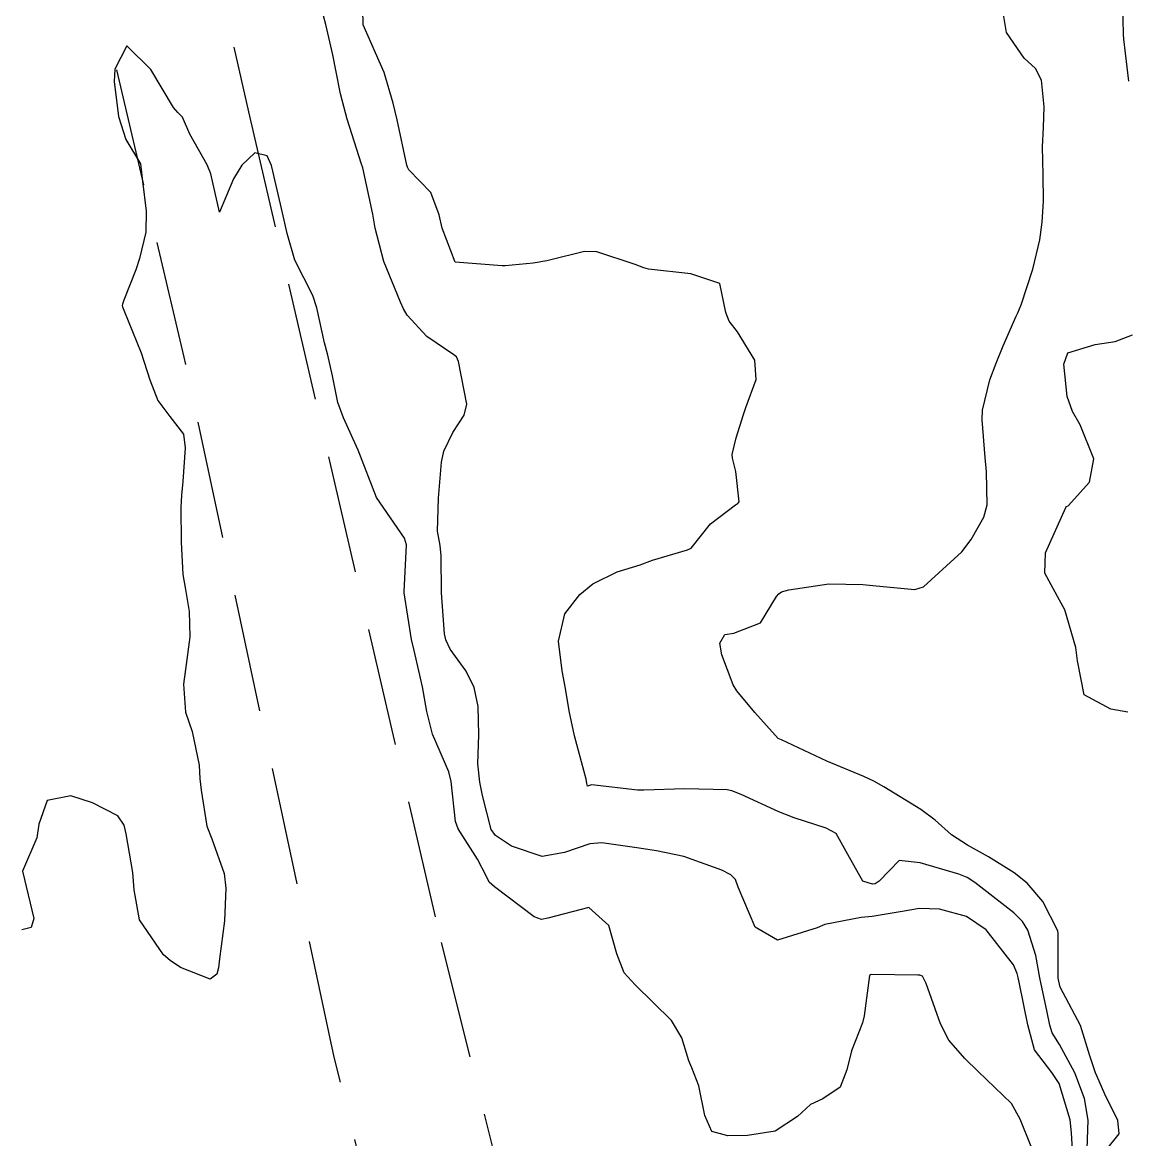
# Model space of a CAD drawing. Header units: metres. Extents: x 298520 to 308411, y 7433745 to 7450750.
# Drawn here: x 304794.97 to 304841.75, y 7439058.11 to 7439105.42 of the extents above; entities that cross this region are included whole.
import ezdxf

# ---------------------------------------------------------------- set-up
doc = ezdxf.new("R2010")
doc.units = ezdxf.units.M
doc.header["$LTSCALE"] = 10
doc.linetypes.add('DASHED', pattern=[0.75, 0.5, -0.25])
for name, color, linetype in [('Curvas de Nivel 1m', 11, 'Continuous'), ('Curvas de Nivel 5m', 15, 'Continuous'), ('Vias Secundárias', 230, 'DASHED')]:
    doc.layers.add(name, color=color, linetype=linetype)

msp = doc.modelspace()

# ---------------------------------------------------------------- linework, layer by layer
at = {"layer": 'Curvas de Nivel 1m', "flags": 128}
for points, elevation in [([(304840.078, 7439057.71), (304840.116, 7439058.937), (304839.962, 7439059.854), (304839.559, 7439060.943), (304838.905, 7439062.134), (304838.59, 7439062.635), (304838.49, 7439062.956), (304838.377, 7439063.502), (304838.064, 7439064.963), (304837.898, 7439065.911), (304837.56, 7439066.971), (304837.338, 7439067.346), (304836.97, 7439067.717), (304835.323, 7439068.997), (304834.986, 7439069.214), (304834.645, 7439069.348), (304832.995, 7439069.824), (304832.109, 7439069.926), (304831.265, 7439069.047), (304831.093, 7439068.938), (304830.982, 7439068.928), (304830.578, 7439069.054), (304830.007, 7439070.051), (304829.442, 7439071.066), (304829.015, 7439071.301), (304827.667, 7439071.737), (304827.022, 7439071.995), (304825.425, 7439072.72), (304825.03, 7439072.878), (304824.83, 7439072.922), (304823.031, 7439072.965), (304821.293, 7439072.905), (304821.03, 7439072.908), (304819.09, 7439073.132), (304819.032, 7439073.118), (304818.918, 7439073.078), (304818.879, 7439073.192), (304818.858, 7439073.37), (304818.358, 7439075.201), (304818.136, 7439076.266), (304817.984, 7439077.206), (304817.839, 7439077.958), (304817.69, 7439079.211), (304817.948, 7439080.38), (304818.587, 7439081.198), (304819.137, 7439081.639), (304820.172, 7439082.15), (304821.146, 7439082.449), (304821.668, 7439082.644), (304823.152, 7439083.09), (304823.3, 7439083.148), (304824.121, 7439084.183), (304825.181, 7439084.986), (304825.263, 7439085.038), (304825.329, 7439085.119), (304825.196, 7439086.395), (304825.051, 7439086.972), (304825.038, 7439087.122), (304825.21, 7439087.827), (304825.516, 7439088.82), (304825.622, 7439089.116), (304826.054, 7439090.299), (304825.999, 7439091.113), (304825.265, 7439092.319), (304824.905, 7439092.761), (304824.769, 7439093.128), (304824.52, 7439094.367), (304823.289, 7439094.765), (304821.496, 7439094.963), (304821.291, 7439095.027), (304820.935, 7439095.174), (304819.301, 7439095.701), (304818.785, 7439095.713), (304817.295, 7439095.344), (304817.196, 7439095.319), (304816.615, 7439095.227), (304815.431, 7439095.109), (304815.301, 7439095.112), (304813.303, 7439095.26), (304812.756, 7439096.707), (304812.63, 7439097.27), (304812.279, 7439098.222), (304811.342, 7439099.179), (304811.285, 7439099.291), (304811.259, 7439099.376), (304810.847, 7439101.295), (304810.677, 7439102), (304810.298, 7439103.301), (304809.413, 7439105.31), (304809.371, 7439107.311)], 718), ([(304839.499, 7439056.943), (304839.411, 7439058.391), (304839.355, 7439058.945), (304838.886, 7439060.49), (304838.58, 7439060.955), (304837.85, 7439061.914), (304837.559, 7439062.97), (304837.207, 7439064.708), (304837.152, 7439064.977), (304837.116, 7439065.149), (304836.948, 7439065.515), (304835.796, 7439066.992), (304834.969, 7439067.563), (304833.82, 7439067.866), (304832.972, 7439067.892), (304832.244, 7439067.763), (304830.968, 7439067.557), (304830.508, 7439067.515), (304828.964, 7439067.211), (304828.633, 7439067.075), (304826.958, 7439066.56), (304826.01, 7439067.11), (304825.299, 7439068.797), (304825.178, 7439069.118), (304824.986, 7439069.325), (304824.599, 7439069.515), (304822.997, 7439070.103), (304821.828, 7439070.334), (304821.002, 7439070.465), (304819.514, 7439070.676), (304819.005, 7439070.633), (304817.942, 7439070.262), (304816.996, 7439070.102), (304815.695, 7439070.541), (304815.009, 7439070.981), (304814.833, 7439071.243), (304814.463, 7439072.685), (304814.356, 7439073.25), (304814.273, 7439074.023), (304814.308, 7439075.251), (304814.276, 7439076.453), (304814.108, 7439077.255), (304813.778, 7439077.948), (304813.099, 7439078.874), (304812.907, 7439079.272), (304812.853, 7439079.526), (304812.73, 7439081.266), (304812.716, 7439082.834), (304812.665, 7439083.267), (304812.558, 7439083.873), (304812.606, 7439085.269), (304812.732, 7439086.8), (304812.825, 7439087.266), (304813.211, 7439088.054), (304813.688, 7439088.786), (304813.801, 7439089.254), (304813.453, 7439091.055), (304813.364, 7439091.259), (304813.254, 7439091.348), (304812.102, 7439092.118), (304811.27, 7439093.023), (304811.121, 7439093.292), (304810.992, 7439093.578), (304810.29, 7439095.3), (304809.919, 7439096.702), (304809.815, 7439097.305), (304809.397, 7439099.255), (304809.381, 7439099.31), (304809.344, 7439099.414), (304808.731, 7439101.32), (304808.449, 7439102.39), (304808.264, 7439103.327), (304808.124, 7439104.053), (304807.832, 7439105.334), (304807.435, 7439106.815)], 717), ([(304840.85, 7439057.637), (304841.424, 7439058.357), (304841.375, 7439058.925), (304840.878, 7439059.903), (304840.426, 7439060.935), (304840.186, 7439061.651), (304839.79, 7439062.941), (304838.937, 7439064.568), (304838.853, 7439064.951), (304838.853, 7439066.843), (304838.838, 7439066.952), (304838.199, 7439068.186), (304837.529, 7439068.972), (304836.989, 7439069.407), (304835.902, 7439070.088), (304835.007, 7439070.583), (304834.329, 7439071.01), (304833.634, 7439071.636), (304833.023, 7439072.084), (304831.456, 7439073.046), (304831.036, 7439073.288), (304830.613, 7439073.481), (304829.049, 7439074.138), (304827.123, 7439075.039), (304827.062, 7439075.062), (304826.993, 7439075.101), (304825.995, 7439076.19), (304825.233, 7439077.119), (304825.085, 7439077.368), (304824.607, 7439078.636), (304824.51, 7439079.129), (304824.729, 7439079.505), (304825.109, 7439079.557), (304826.232, 7439079.993), (304826.92, 7439081.102), (304827.014, 7439081.222), (304827.135, 7439081.301), (304827.435, 7439081.394), (304829.139, 7439081.645), (304830.58, 7439081.614), (304831.138, 7439081.558), (304832.771, 7439081.399), (304833.138, 7439081.523), (304834.766, 7439083.006), (304835.158, 7439083.521), (304835.692, 7439084.471), (304835.844, 7439084.993), (304835.804, 7439086.384), (304835.751, 7439086.995), (304835.63, 7439088.585), (304835.638, 7439088.996), (304835.954, 7439090.282), (304836.226, 7439090.99), (304836.518, 7439091.73), (304837.074, 7439092.982), (304837.137, 7439093.119), (304837.278, 7439093.466), (304837.779, 7439094.973), (304838.07, 7439096.21), (304838.17, 7439096.967), (304838.221, 7439097.856), (304838.208, 7439098.967), (304838.18, 7439100.148), (304838.226, 7439100.967), (304838.255, 7439101.841), (304838.138, 7439102.969), (304837.893, 7439103.468), (304837.402, 7439103.899), (304836.657, 7439104.988), (304836.497, 7439105.919)], 719), ([(304837.703, 7439057.819), (304837.233, 7439058.974), (304836.873, 7439059.644), (304835.461, 7439060.994), (304834.898, 7439061.541), (304834.222, 7439062.326), (304833.862, 7439063.016), (304833.25, 7439064.713), (304833.102, 7439065.028), (304832.984, 7439065.07), (304832.943, 7439065.07), (304832.904, 7439065.07), (304830.943, 7439065.097), (304830.902, 7439065.092), (304830.856, 7439065.051), (304830.627, 7439063.343), (304830.552, 7439063.054), (304830.096, 7439061.863), (304829.895, 7439061.06), (304829.615, 7439060.329), (304828.874, 7439059.831), (304828.355, 7439059.594), (304827.799, 7439059.086), (304826.857, 7439058.47), (304825.687, 7439058.28), (304824.854, 7439058.263), (304824.172, 7439058.446), (304823.882, 7439059.135), (304823.633, 7439060.387), (304823.337, 7439061.143), (304823.198, 7439061.448), (304822.906, 7439062.413), (304822.473, 7439063.154), (304820.935, 7439064.657), (304820.464, 7439065.175), (304820.151, 7439065.978), (304819.811, 7439067.182), (304818.97, 7439067.932), (304817.23, 7439067.481), (304816.965, 7439067.425), (304816.649, 7439067.54), (304814.979, 7439068.813), (304814.749, 7439069.012), (304814.634, 7439069.245), (304814.257, 7439069.988), (304813.434, 7439071.264), (304813.324, 7439071.573), (304813.141, 7439073.268), (304813.039, 7439073.68), (304812.35, 7439075.277), (304812.113, 7439076.239), (304811.925, 7439077.282), (304811.564, 7439078.82), (304811.459, 7439079.286), (304811.153, 7439081.27), (304811.151, 7439081.29), (304811.152, 7439081.308), (304811.242, 7439083.289), (304811.157, 7439083.575), (304809.981, 7439085.302), (304809.203, 7439087.31), (304808.571, 7439088.675), (304808.341, 7439089.323), (304808.108, 7439090.458), (304807.91, 7439091.33), (304807.775, 7439091.849), (304807.45, 7439093.337), (304807.281, 7439093.848), (304806.516, 7439095.348), (304806.189, 7439096.477), (304805.987, 7439097.353), (304805.585, 7439099.113), (304805.531, 7439099.358), (304805.349, 7439099.767), (304804.817, 7439099.899), (304804.272, 7439099.371), (304803.92, 7439098.791), (304803.323, 7439097.38), (304802.963, 7439099.01), (304802.8, 7439099.388), (304802.068, 7439100.693), (304801.754, 7439101.404), (304801.566, 7439101.598), (304801.377, 7439101.81), (304800.419, 7439103.42), (304799.403, 7439104.431), (304798.891, 7439103.438), (304798.868, 7439102.918), (304799.044, 7439101.435), (304799.358, 7439100.465), (304799.977, 7439099.424), (304800.065, 7439098.693), (304800.217, 7439097.421), (304800.203, 7439096.532), (304799.93, 7439095.424), (304799.783, 7439094.938), (304799.276, 7439093.656), (304799.213, 7439093.492), (304799.201, 7439093.431), (304799.212, 7439093.37), (304799.271, 7439093.235), (304800.001, 7439091.423), (304800.369, 7439090.286), (304800.718, 7439089.415), (304801.216, 7439088.734), (304801.796, 7439087.989), (304801.873, 7439087.4), (304801.768, 7439085.98), (304801.722, 7439085.402), (304801.694, 7439084.883), (304801.701, 7439083.402), (304801.776, 7439082.038), (304801.883, 7439081.399), (304802.045, 7439080.47), (304802.063, 7439079.396), (304801.916, 7439078.223), (304801.806, 7439077.399), (304801.889, 7439076.216), (304802.174, 7439075.393), (304802.46, 7439073.971), (304802.499, 7439073.388), (304802.55, 7439072.909), (304802.792, 7439071.383), (304803.005, 7439070.839), (304803.527, 7439069.375), (304803.588, 7439068.763), (304803.533, 7439067.374), (304803.332, 7439065.77), (304803.281, 7439065.385), (304803.208, 7439065.117), (304802.936, 7439064.904), (304801.678, 7439065.403), (304801.232, 7439065.692), (304800.948, 7439065.936), (304799.93, 7439067.42), (304799.716, 7439068.682), (304799.653, 7439069.423), (304799.373, 7439071.061), (304799.285, 7439071.427), (304799.017, 7439071.82), (304797.949, 7439072.372), (304797.025, 7439072.661), (304796.024, 7439072.469), (304795.68, 7439071.473), (304795.589, 7439070.89), (304794.983, 7439069.48), (304795.462, 7439067.475), (304795.343, 7439067.092), (304794.958, 7439066.987)], 716)]:
    msp.add_lwpolyline(points, dxfattribs=dict(at, elevation=elevation))
at = {"layer": 'Curvas de Nivel 5m', "elevation": 720, "flags": 128}
for points in [[(304841.839, 7439102.926), (304841.632, 7439104.707), (304841.62, 7439104.928), (304841.565, 7439106.805)], [(304841.794, 7439076.205), (304841.077, 7439076.33), (304839.942, 7439076.941), (304839.662, 7439078.379), (304839.597, 7439078.945), (304839.127, 7439080.541), (304838.907, 7439080.953), (304838.279, 7439082.098), (304838.313, 7439082.963), (304839.172, 7439084.874), (304839.205, 7439084.918), (304839.265, 7439084.949), (304840.173, 7439085.955), (304840.351, 7439086.939), (304839.778, 7439088.384), (304839.454, 7439088.948), (304839.232, 7439089.574), (304839.085, 7439090.953), (304839.258, 7439091.429), (304840.416, 7439091.784), (304841.263, 7439091.912), (304841.995, 7439092.194)]]:
    msp.add_lwpolyline(points, dxfattribs=at)
at = {"layer": 'Vias Secundárias'}
for points in [[(304770.667, 7439247.553), (304776.521, 7439228.827), (304782.872, 7439203.001), (304791.845, 7439164.182), (304797.289, 7439133.628), (304804.551, 7439101.634), (304812.715, 7439066.458), (304820.379, 7439035.884, 0.038134), (304825.822, 7439019.558, 0.051572), (304841.466, 7438990.998, -0.05251), (304852.87, 7438970.086, -0.060927)], [(304848.904, 7438963.208, 0.006078), (304841.187, 7438981.813, 0.024282), (304838.581, 7438987.154), (304829.948, 7439000.13), (304821.169, 7439017.478), (304817.426, 7439026.488), (304813.878, 7439038.706), (304808.183, 7439061.604), (304801.832, 7439091.236), (304794.45, 7439122.624), (304788.652, 7439148.136), (304782.855, 7439175.812), (304774.445, 7439212.817), (304768.281, 7439235.066), (304765.52, 7439241.636)]]:
    msp.add_lwpolyline(points, format="xyb", dxfattribs=at)

doc.saveas('drawing.dxf')
